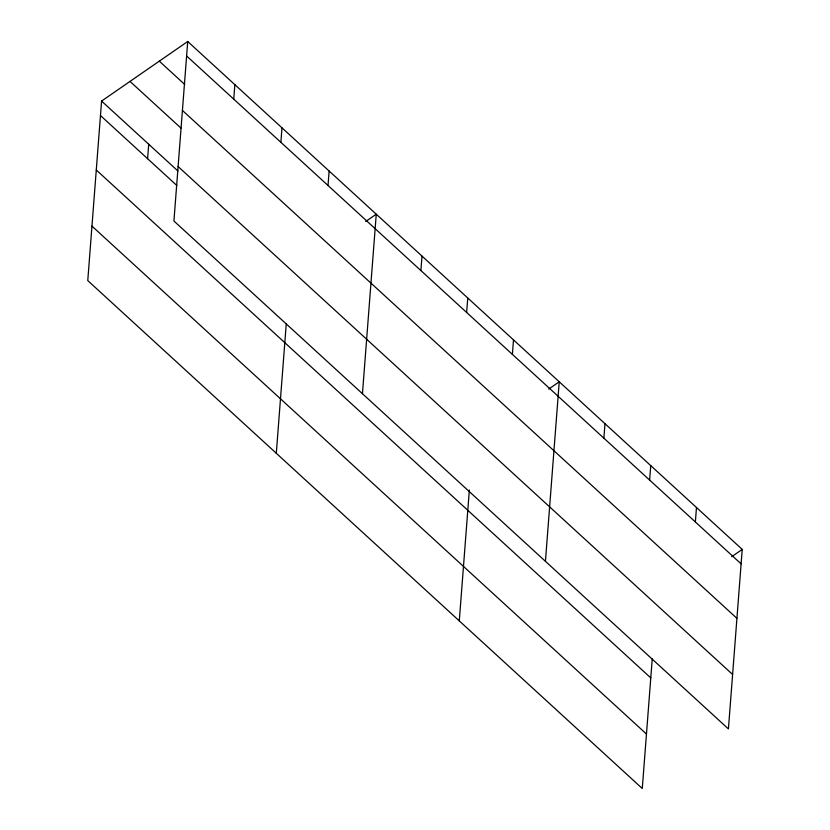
<?xml version="1.0" encoding="UTF-8"?>
<svg xmlns="http://www.w3.org/2000/svg" width="830" height="830" viewBox="0 0 830 830"><rect width="100%" height="100%" fill="white"/><g stroke="black" fill="none" stroke-linecap="round" stroke-linejoin="round"><path stroke-width="1.25" d="M187.725 41.5L173.916 221.019L728.418 728.927L742.228 549.408L187.725 41.5L101.582 101.073L87.773 280.592L642.275 788.5L652.245 658.916M147.605 158.717L148.715 144.244M233.749 99.144L234.859 84.67M280.882 142.314L281.993 127.841M276.297 453.284L286.267 323.7M328.016 185.484L329.126 171.022M362.451 393.711L376.26 214.192L365.729 221.465M420.893 270.559L422.003 256.097M466.636 312.464L467.757 297.991M459.291 620.892L469.355 490.042M512.39 354.369L513.5 339.895M545.435 561.319L559.244 381.8L548.713 389.083M603.877 438.167L604.987 423.705M649.62 480.072L650.741 465.609M695.374 521.977L696.484 507.504M731.707 556.691L742.228 549.408M186.615 55.973L741.117 563.881M159.298 61.161L184.748 84.473M182.424 110.442L736.926 618.35M130.009 81.413L180.909 128.038M178.108 166.55L732.61 674.468M101.582 101.073L177.942 171.011M100.472 115.536L176.821 185.474M96.28 170.005L650.782 677.913M91.964 226.123L646.466 734.031"/></g></svg>
